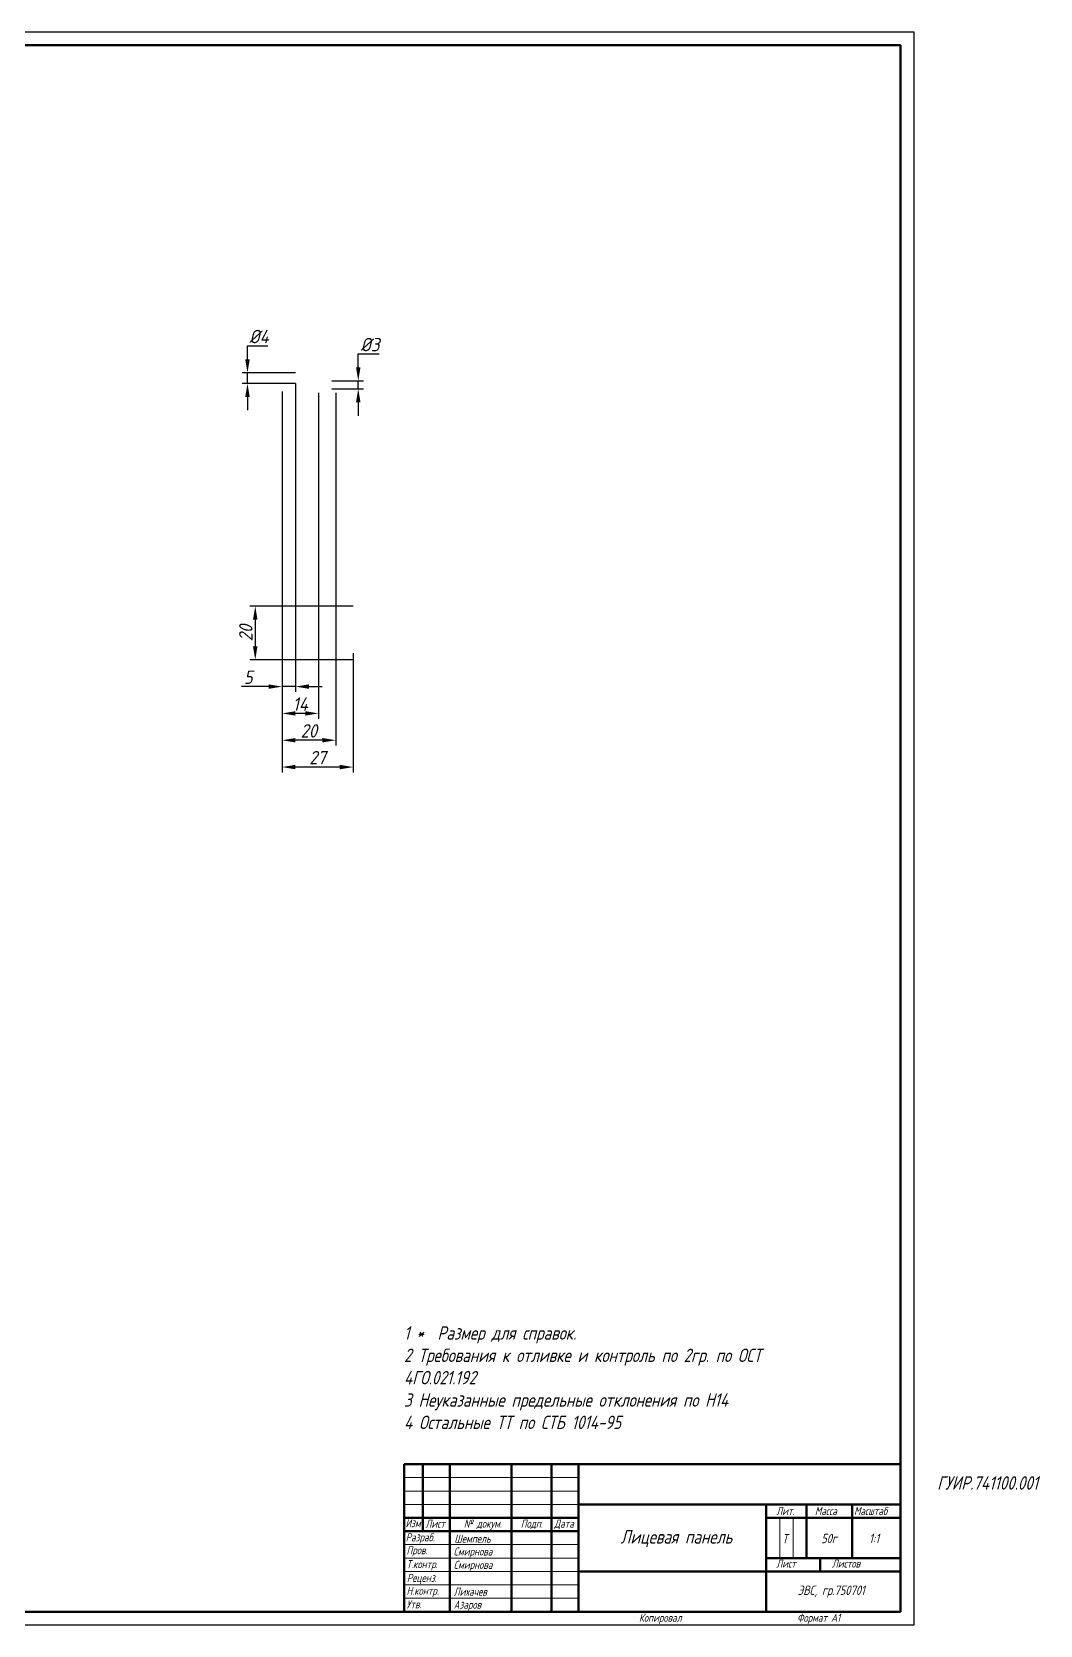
# Paper-space layout 'А1' of a CAD drawing. Header units: millimetres. Extents: x -58 to 887, y -1 to 593.
# Drawn here: x 512 to 887, y -1 to 593 of the extents above; entities that cross this region are included whole.
import ezdxf

# ---------------------------------------------------------------- set-up
doc = ezdxf.new("R2010")
doc.units = ezdxf.units.MM
doc.header["$LTSCALE"] = 0.5
doc.layers.get('0').update_dxf_attribs({"lineweight": 0})
doc.layers.add('KONTUR', color=7, linetype='Continuous')
for name, color, linetype, lineweight in [('Основная', 7, 'Continuous', 60), ('текст', 7, 'Continuous', 30), ('тонкая', 7, 'Continuous', 20)]:
    doc.layers.add(name, color=color, linetype=linetype, lineweight=lineweight)
doc.styles.add('GOST type A0', font='', dxfattribs={"oblique": 15, "height": 3.5})
doc.styles.get("Standard").update_dxf_attribs({"font": 'isocpeui.ttf', "width": 0.9})
doc.styles.get('GOST type A0').set_extended_font_data('GOST type A')
doc.dimstyles.new('Standart', dxfattribs={"dimtxt": 5, "dimasz": 5, "dimexe": 2, "dimexo": 0, "dimgap": 1, "dimtad": 1, "dimtoh": 1, "dimdec": 0, "dimtxsty": 'Standard', "dimcen": 2.5, "dimadec": 0, "dimazin": 0, "dimtfac": 1, "dimtdec": 0, "dimtmove": 0, "dimatfit": 3, "dimldrblk": 'DOTSMALL', "dimfxl": 0, "dimarcsym": 0})

# ---------------------------------------------------------------- blocks, each defined once
blk = doc.blocks.new('*D74')
at = {"color": 0, "lineweight": -2, "transparency": 16777216}
for p, q in [((609.75, 462.11), (609.75, 347.11)), ((604.75, 359.11), (604.75, 347.11)), ((599.75, 349.11), (589.59, 349.11)), ((609.75, 349.11), (604.75, 349.11)), ((614.75, 349.11), (619.75, 349.11))]:
    blk.add_line(p, q, dxfattribs=at)
at = {"color": 0, "transparency": 16777216}
for points in [[(599.75, 349.94), (599.75, 348.28), (604.75, 349.11)], [(614.75, 349.94), (614.75, 348.28), (609.75, 349.11)]]:
    blk.add_solid(points, dxfattribs=at)
at = {"color": 0, "transparency": 16777216, "insert": (592.17, 352.61), "char_height": 5, "attachment_point": 5}
blk.add_mtext('5', dxfattribs=at)
blk = doc.blocks.new('_DotSmall')
at = {"color": 0, "linetype": 'ByBlock', "const_width": 0.5}
blk.add_lwpolyline([(-0.0625, 0, 1), (0.0625, 0, 1)], format="xyb", close=True, dxfattribs=at)
blk = doc.blocks.new('*D75')
at = {"color": 0, "lineweight": -2, "transparency": 16777216}
for p, q in [((604.75, 459.11), (604.75, 337.11)), ((618.36, 458.61), (618.36, 337.11)), ((613.36, 339.11), (609.75, 339.11))]:
    blk.add_line(p, q, dxfattribs=at)
at = {"color": 0, "transparency": 16777216}
for points in [[(609.75, 339.94), (609.75, 338.28), (604.75, 339.11)], [(613.36, 339.94), (613.36, 338.28), (618.36, 339.11)]]:
    blk.add_solid(points, dxfattribs=at)
at = {"color": 0, "transparency": 16777216, "insert": (611.56, 342.61), "char_height": 5, "attachment_point": 5}
blk.add_mtext('14', dxfattribs=at)
blk = doc.blocks.new('*D76')
at = {"color": 0, "lineweight": -2, "transparency": 16777216}
for p, q in [((604.75, 459.11), (604.75, 327.11)), ((624.75, 458.61), (624.75, 327.11)), ((619.75, 329.11), (609.75, 329.11))]:
    blk.add_line(p, q, dxfattribs=at)
at = {"color": 0, "transparency": 16777216}
for points in [[(609.75, 329.94), (609.75, 328.28), (604.75, 329.11)], [(619.75, 329.94), (619.75, 328.28), (624.75, 329.11)]]:
    blk.add_solid(points, dxfattribs=at)
at = {"color": 0, "transparency": 16777216, "insert": (614.75, 332.61), "char_height": 5, "attachment_point": 5}
blk.add_mtext('20', dxfattribs=at)
blk = doc.blocks.new('*D77')
at = {"color": 0, "lineweight": -2, "transparency": 16777216}
for p, q in [((604.75, 361.61), (604.75, 317.11)), ((631.26, 361.61), (631.26, 317.11)), ((626.26, 319.11), (609.75, 319.11))]:
    blk.add_line(p, q, dxfattribs=at)
at = {"color": 0, "transparency": 16777216}
for points in [[(609.75, 319.94), (609.75, 318.28), (604.75, 319.11)], [(626.26, 319.94), (626.26, 318.28), (631.26, 319.11)]]:
    blk.add_solid(points, dxfattribs=at)
at = {"color": 0, "transparency": 16777216, "insert": (618, 322.64), "char_height": 5, "attachment_point": 5}
blk.add_mtext('27', dxfattribs=at)
blk = doc.blocks.new('*D79')
at = {"color": 0, "lineweight": -2, "transparency": 16777216}
for p, q in [((633.14, 468.11), (633.14, 473.11)), ((633.14, 473.11), (640.94, 473.11)), ((623.35, 463.11), (635.14, 463.11)), ((623.35, 460.11), (635.14, 460.11)), ((633.14, 460.11), (633.14, 463.11)), ((633.14, 455.11), (633.14, 450.11))]:
    blk.add_line(p, q, dxfattribs=at)
at = {"color": 0, "transparency": 16777216}
for points in [[(632.31, 468.11), (633.98, 468.11), (633.14, 463.11)], [(632.31, 455.11), (633.98, 455.11), (633.14, 460.11)]]:
    blk.add_solid(points, dxfattribs=at)
at = {"color": 0, "transparency": 16777216, "insert": (637.54, 476.61), "char_height": 5, "attachment_point": 5}
blk.add_mtext('%%C3', dxfattribs=at)
blk = doc.blocks.new('*D80')
at = {"color": 0, "lineweight": -2, "transparency": 16777216}
for p, q in [((631.26, 379.08), (592.75, 379.08)), ((594.75, 374.08), (594.75, 364.11)), ((631.26, 359.11), (592.75, 359.11))]:
    blk.add_line(p, q, dxfattribs=at)
at = {"color": 0, "transparency": 16777216}
for points in [[(593.92, 374.08), (595.58, 374.08), (594.75, 379.08)], [(593.92, 364.11), (595.58, 364.11), (594.75, 359.11)]]:
    blk.add_solid(points, dxfattribs=at)
at = {"color": 0, "transparency": 16777216, "insert": (591.25, 369.1), "char_height": 5, "attachment_point": 5, "rotation": 90}
blk.add_mtext('20', dxfattribs=at)
blk = doc.blocks.new('*D81')
at = {"color": 0, "lineweight": -2, "transparency": 16777216}
for p, q in [((591.86, 471.11), (591.86, 476.11)), ((591.86, 476.11), (599.48, 476.11)), ((609.75, 466.11), (589.86, 466.11)), ((591.86, 462.11), (591.86, 466.11)), ((609.75, 462.11), (589.86, 462.11)), ((591.86, 457.11), (591.86, 452.11))]:
    blk.add_line(p, q, dxfattribs=at)
at = {"color": 0, "transparency": 16777216}
for points in [[(591.03, 471.11), (592.7, 471.11), (591.86, 466.11)], [(591.03, 457.11), (592.7, 457.11), (591.86, 462.11)]]:
    blk.add_solid(points, dxfattribs=at)
at = {"color": 0, "transparency": 16777216, "insert": (596.17, 479.61), "char_height": 5, "attachment_point": 5}
blk.add_mtext('%%C4', dxfattribs=at)

psp = doc.layouts.new('А1')

# ---------------------------------------------------------------- linework, layer by layer
for p, q in [((715.21, 54.21), (650.21, 54.21)), ((715.21, 49.21), (650.21, 49.21)), ((715.21, 44.21), (650.21, 44.21)), ((785.21, 4.21), (785.21, 4.21)), ((785.21, 4.21), (785.21, 4.21)), ((785.21, 4.21), (785.21, 4.21))]:
    psp.add_line(p, q)
at = {"lineweight": 50}
for p, q in [((715.21, 39.21), (650.21, 39.21)), ((715.21, 34.21), (650.21, 34.21))]:
    psp.add_line(p, q, dxfattribs=at)
at = {"layer": 'KONTUR'}
for p, q in [((-0.79, 593.21), (840.21, 593.21)), ((840.21, 593.21), (840.21, -0.79)), ((840.21, -0.79), (-0.79, -0.79))]:
    psp.add_line(p, q, dxfattribs=at)
at = {"layer": 'Основная'}
for p, q in [((835.21, 588.21), (19.21, 588.21)), ((835.21, 4.21), (835.21, 588.21)), ((650.21, 59.21), (650.21, 4.21)), ((835.21, 59.21), (650.21, 59.21)), ((657.21, 34.21), (657.21, 59.21)), ((667.21, 59.21), (667.21, 4.21)), ((690.21, 4.21), (690.21, 59.21)), ((705.21, 59.21), (705.21, 4.21)), ((715.21, 59.21), (715.21, 4.21)), ((715.21, 44.21), (835.21, 44.21)), ((785.21, 44.21), (785.21, 4.21)), ((800.21, 44.21), (800.21, 24.21)), ((817.21, 44.21), (817.21, 24.21)), ((785.21, 39.21), (835.21, 39.21)), ((835.21, 24.21), (785.21, 24.21)), ((805.21, 24.21), (805.21, 19.21)), ((835.21, 19.21), (715.21, 19.21)), ((835.21, 4.21), (7.21, 4.21))]:
    psp.add_line(p, q, dxfattribs=at)
at = {"layer": 'тонкая'}
for p, q in [((790.19, 39), (790.19, 24.21)), ((795.27, 39), (795.27, 24.21)), ((650.21, 29.21), (715.21, 29.21)), ((715.21, 24.21), (650.21, 24.21)), ((715.21, 19.21), (650.21, 19.21))]:
    psp.add_line(p, q, dxfattribs=at)
for points in [[(650.21, 14.21), (715.21, 14.21)], [(650.21, 9.21), (715.21, 9.21)]]:
    psp.add_lwpolyline(points, dxfattribs=at)

# ---------------------------------------------------------------- texts
at = {"layer": 'текст', "style": 'GOST type A0', "oblique": 15}
for s, p in [('Лит.', (788.92, 40.27)), ('Масса', (803.3, 40.27)), ('Масштаб', (817.89, 40.27)), ('Изм', (650.71, 35.7)), ('Лист', (658.18, 35.55)), ('№ докум. ', (672.47, 35.55)), ('Подп.', (693.72, 35.55)), ('Дата', (706.17, 35.55)), ('Разраб.', (650.82, 30.45)), ('Пров.', (651.12, 25.62)), ('Реценз.', (651.25, 15.31)), ('Т.контр.', (651.12, 20.43)), ('Лист', (788.92, 20.66)), ('Листов', (809.65, 20.66)), ('Н.контр.', (651.12, 10.5)), ('Утв.', (651.12, 5.48)), ('Копировал', (737.74, 0.46)), ('Формат А1', (796.67, 0.46))]:
    psp.add_text(s, height=3, dxfattribs=at).set_placement(p)
at = {"layer": 'тонкая', "style": 'GOST type A0', "oblique": 15}
for s, p in [('Т', (791.11, 29.68)), ('50г', (805.66, 29.75)), ('1:1', (823.5, 29.84))]:
    psp.add_text(s, height=3.5, dxfattribs=at).set_placement(p)
at = {"layer": 'тонкая', "insert": (650.21, 110.64), "char_height": 5, "width": 157.0816, "attachment_point": 1, "style": 'GOST type A0'}
psp.add_mtext('\\pt5;1 *  Размер для справок.\\P2 Требования к отливке и контроль по 2гр. по ОСТ \\P4ГО.021.192\\P3 Неуказанные предельные отклонения по H14\\P4 Остальные ТТ по СТБ 1014-95\\P', dxfattribs=at)
at = {"layer": 'тонкая'}
note = psp.add_mtext_dynamic_manual_height_columns('ГУИР.741100.001\\P', width=52.3276, gutter_width=47.88, heights=[3.68, 0], dxfattribs=dict(at, insert=(748.66, 54.72), char_height=5, attachment_point=1, style='GOST type A0'))
at = {"layer": 'тонкая', "attachment_point": 1, "style": 'GOST type A0'}
for s, width, heights, insert, char_height in [('Шемпель', 7.5622, [0], (668.95, 32.94), 3), ('\\pi16.42129;Лицевая панель', 73.8288, [7.3], (714.48, 34.62), 5), ('Смирнова', 7.5622, [0], (668.67, 28.15), 3), ('Смирнова', 7.5622, [0], (668.7, 23.18), 3), ('Лихачев', 7.5622, [0], (668.7, 13.18), 3), ('ЭВС, гр.750701', 28.5892, [2.56], (796.92, 13.96), 3.5), ('Азаров', 7.5622, [0], (668.7, 8.33), 3)]:
    psp.add_mtext_dynamic_manual_height_columns(s, width=width, gutter_width=12.5, heights=heights, dxfattribs=dict(at, insert=insert, char_height=char_height))

# ---------------------------------------------------------------- dimensions: what is measured, and where the dimension line sits
for base, p1, p2, picture, middle in [((591.86, 466.11), (609.75, 462.11), (609.75, 466.11), '*D81', (596.17, 476.11)), ((633.14, 463.11), (623.35, 460.11), (623.35, 463.11), '*D79', (637.54, 473.11))]:
    dim = psp.add_linear_dim(base=base, p1=p1, p2=p2, angle=90, text='%%C<>', dimstyle='Standart', override={"dimlfac": -1})
    dim.commit()
    dim.dimension.update_dxf_attribs({"geometry": picture, "text_midpoint": middle, "dimtype": 160})
dim = psp.add_linear_dim(base=(609.75, 349.11), p1=(604.75, 359.11), p2=(609.75, 462.11), dimstyle='Standart')
dim.commit()
dim.dimension.update_dxf_attribs({"geometry": '*D74', "text_midpoint": (592.17, 349.11), "dimtype": 160})
for base, p1, p2, picture, middle in [((604.75, 339.11), (618.36, 458.61), (604.75, 459.11), '*D75', (611.56, 339.11)), ((604.75, 329.11), (624.75, 458.61), (604.75, 459.11), '*D76', (614.75, 329.11)), ((604.75, 319.11), (631.26, 361.61), (604.75, 361.61), '*D77', (618, 319.11))]:
    dim = psp.add_linear_dim(base=base, p1=p1, p2=p2, dimstyle='Standart', override={"dimlfac": -1})
    dim.commit()
    dim.dimension.update_dxf_attribs({"geometry": picture, "text_midpoint": middle, "dimtype": 160})
dim = psp.add_linear_dim(base=(594.75, 359.11), p1=(631.26, 379.08), p2=(631.26, 359.11), angle=90, dimstyle='Standart', override={"dimlfac": -1})
dim.commit()
dim.dimension.update_dxf_attribs({"geometry": '*D80', "text_midpoint": (594.75, 369.1), "dimtype": 160})

doc.saveas('drawing.dxf')
